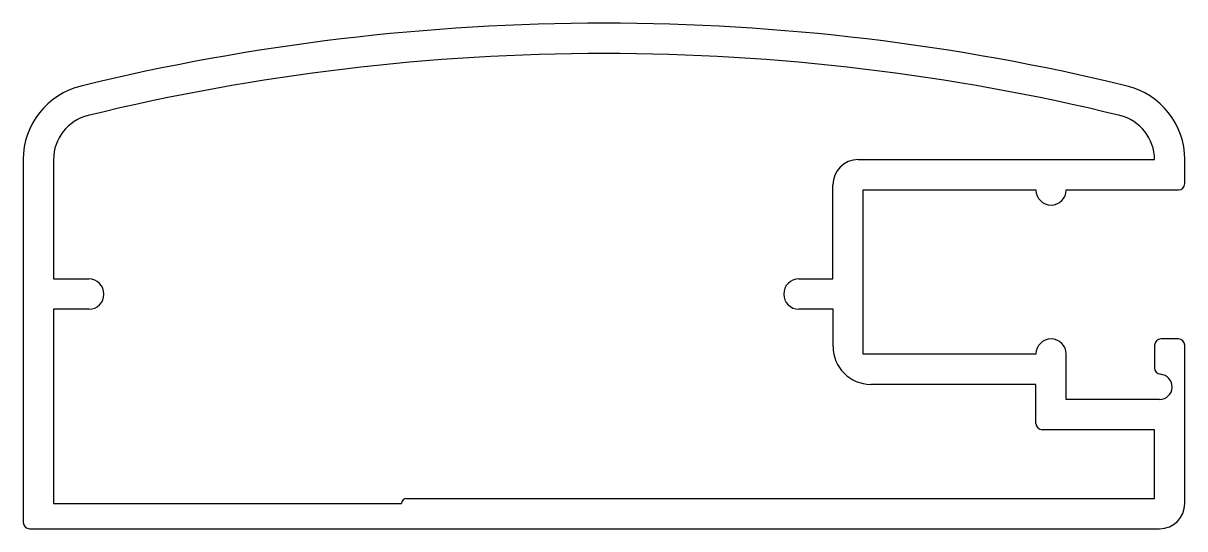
# Model space of a CAD drawing. Extents: x 697.7 to 743.7, y 551.7 to 571.7.
import ezdxf

# ---------------------------------------------------------------- set-up
doc = ezdxf.new("R2010")
doc.units = 0
doc.layers.get('0').update_dxf_attribs({"linetype": 'CONTINUOUS'})

msp = doc.modelspace()

# ---------------------------------------------------------------- linework, layer by layer
for p, q in [((697.654, 566.324), (697.654, 551.954)), ((698.854, 566.324), (698.854, 561.597)), ((730.754, 566.324), (742.504, 566.324)), ((743.704, 565.374), (743.704, 566.324)), ((729.754, 561.6), (729.754, 565.324)), ((730.954, 565.124), (737.804, 565.124)), ((730.954, 558.624), (730.954, 565.124)), ((739.004, 565.124), (743.454, 565.124)), ((698.854, 561.597), (700.254, 561.597)), ((728.404, 561.6), (729.754, 561.6)), ((700.254, 560.397), (698.854, 560.397)), ((698.854, 560.397), (698.854, 552.704)), ((729.758, 560.4), (728.404, 560.4)), ((729.758, 558.924), (729.758, 560.4)), ((743.454, 559.224), (742.754, 559.224)), ((737.804, 558.624), (730.954, 558.624)), ((739.004, 556.824), (739.004, 558.624)), ((742.504, 558.974), (742.504, 558.073)), ((743.704, 552.704), (743.704, 558.974)), ((737.804, 557.424), (731.258, 557.424)), ((737.804, 555.874), (737.804, 557.424)), ((742.704, 556.824), (739.004, 556.824)), ((742.504, 555.624), (738.054, 555.624)), ((742.504, 552.904), (742.504, 555.624)), ((698.854, 552.704), (712.654, 552.704)), ((712.854, 552.904), (742.504, 552.904)), ((697.904, 551.704), (742.704, 551.704))]:
    msp.add_line(p, q)
for centre, radius, start, end in [((720.679, 484.071), 87.656, 76.31727, 103.68273), ((720.679, 484.071), 86.456, 76.31727, 103.68273), ((700.654, 566.324), 3, 103.6827, 180), ((740.704, 566.324), 3, 360, 76.3173), ((700.654, 566.324), 1.8, 103.6827, 180), ((740.704, 566.324), 1.8, 360, 76.3173), ((730.754, 565.324), 1, 90, 180), ((738.404, 565.124), 0.6, 180, 0), ((743.454, 565.374), 0.25, 270, 0), ((700.254, 560.997), 0.6, 0, 90), ((728.404, 561), 0.6, 90, 180), ((700.254, 560.997), 0.6, 270, 360), ((728.404, 561), 0.6, 180, 270), ((738.404, 558.624), 0.6, 0, 180), ((742.754, 558.974), 0.25, 90, 180), ((743.454, 558.974), 0.25, 0, 90), ((731.258, 558.924), 1.5, 180, 270), ((742.754, 558.073), 0.25, 180, 266.1774), ((742.704, 557.324), 0.5, 270, 86.1774), ((738.054, 555.874), 0.25, 180, 270), ((712.854, 552.704), 0.2, 90, 180), ((742.704, 552.704), 1, 270, 0), ((697.904, 551.954), 0.25, 180, 270)]:
    msp.add_arc(centre, radius, start, end)

doc.saveas('drawing.dxf')
